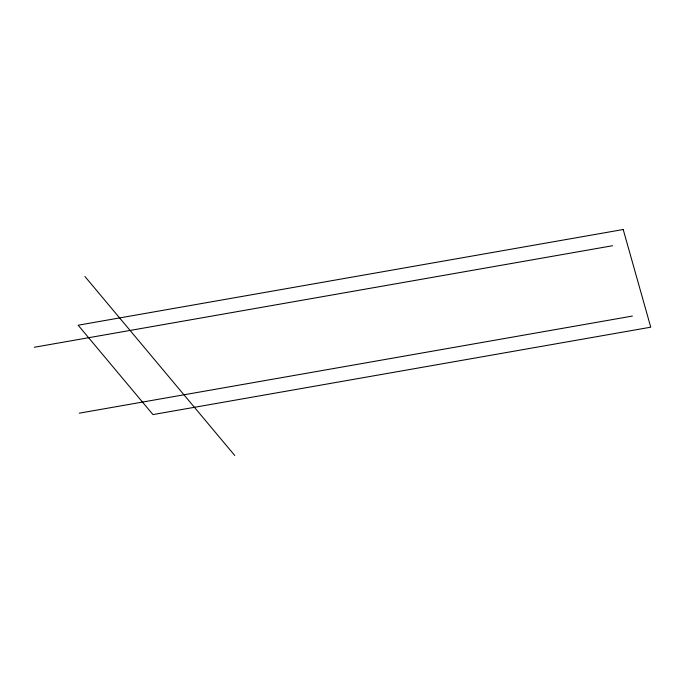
<?xml version="1.0" encoding="UTF-8"?>
<svg xmlns="http://www.w3.org/2000/svg" width="685" height="685" viewBox="0 0 685 685"><rect width="100%" height="100%" fill="white"/><g stroke="black" fill="none" stroke-linecap="round" stroke-linejoin="round"><path stroke-width="1.03" d="M34.25 347.269L612.553 245.735M79.229 413.183L632.383 316.068M84.923 276.483L234.741 455.482M623.204 229.518L78.15 325.212L152.96 414.588L650.75 327.19L623.204 229.518"/></g></svg>
